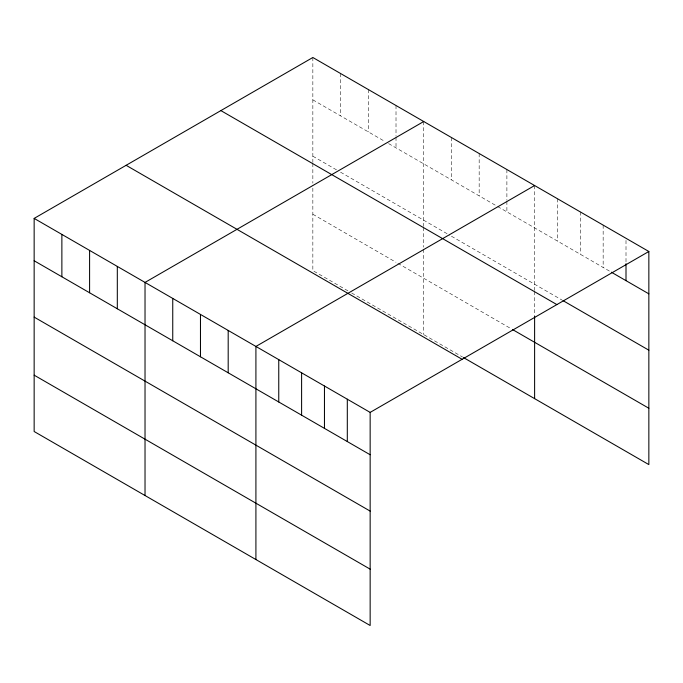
<?xml version="1.0" encoding="UTF-8"?>
<svg xmlns="http://www.w3.org/2000/svg" width="683" height="683" viewBox="0 0 683 683"><rect width="100%" height="100%" fill="white"/><g stroke="black" fill="none" stroke-linecap="round" stroke-linejoin="round"><path stroke-width="0.51" stroke-dasharray="3.42 2.56" d="M312.848 57.5L312.848 162.417M312.848 99.855L384.922 141.466M388.618 143.601L496.729 206.01M497.651 206.548L610.465 271.68M312.848 156.202L338.717 171.134M340.569 172.201L449.602 235.157M451.446 236.224L562.024 300.059M312.848 214.257L396.012 262.272M397.856 263.331L511.507 328.95M347.963 290.873L312.848 270.605L312.848 185.23M351.66 293.007L462.536 357.021M626.004 240.416L626.004 262.656M603.157 225.108L603.157 267.463M580.302 211.918L580.302 254.272M557.456 198.727L557.456 241.073M534.61 185.537L534.61 290.454M534.61 291.487L534.61 316.374M506.888 169.529L506.888 200.239M506.888 201.297L506.888 211.884M479.167 153.53L479.167 195.876M451.446 137.522L451.446 179.877M423.725 121.523L423.725 226.44M423.725 227.473L423.725 247.169M423.725 249.244L423.725 334.619M396.012 105.515L396.012 136.216M396.012 137.274L396.012 147.869M368.291 89.516L368.291 131.862M340.569 73.508L340.569 115.854M312.848 163.459L312.848 183.155"/><path stroke-width="1.02" d="M34.15 218.406L370.152 412.395L370.152 625.5L34.15 431.511L34.15 218.406L312.848 57.5L648.85 251.489L648.85 464.594L463.458 357.559M423.725 121.523L145.027 282.421L145.027 495.525M534.61 185.537L255.912 346.443L255.912 559.539M370.152 412.395L648.85 251.489M611.379 272.21L648.85 293.844M562.937 300.588L648.85 350.191M220.874 110.603L556.876 304.592M512.429 329.488L648.85 408.246M126.124 165.312L462.126 359.301M34.15 260.761L370.152 454.75M34.15 317.108L370.152 511.097M34.15 375.163L370.152 569.152M626.004 263.715L626.004 280.653M534.61 316.374L534.61 398.633M347.305 399.205L347.305 441.56M324.459 386.015L324.459 428.361M301.604 372.824L301.604 415.17M278.758 359.634L278.758 401.98M228.19 330.435L228.19 372.79M200.469 314.436L200.469 356.782M172.748 298.428L172.748 340.783M117.314 266.421L117.314 308.767M89.593 250.413L89.593 292.768M61.871 234.414L61.871 276.76"/></g></svg>
